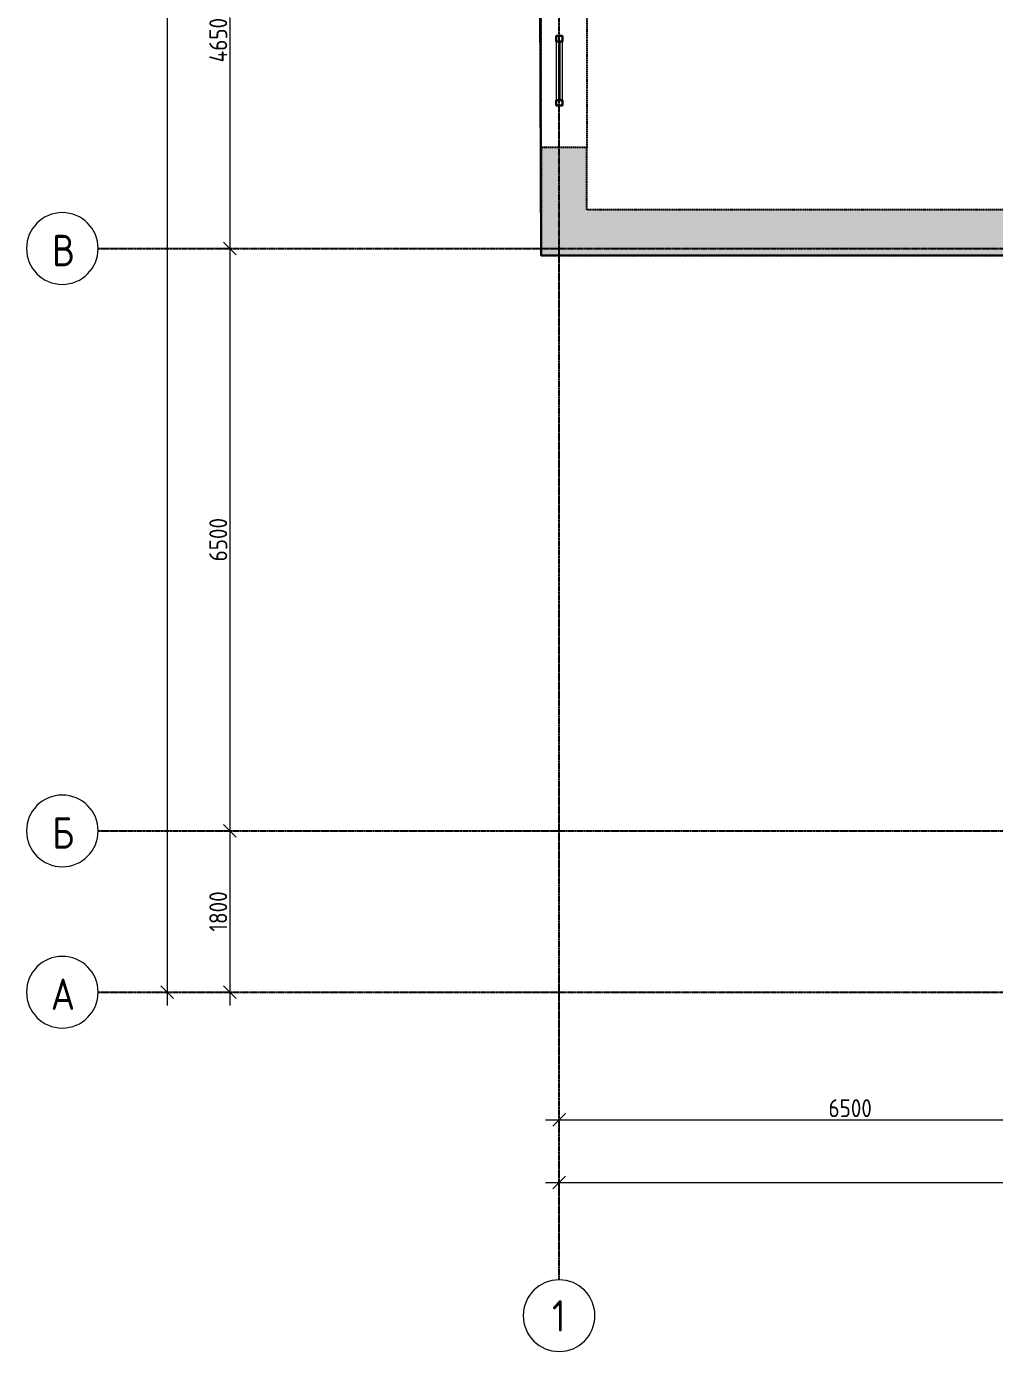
# Model space of a CAD drawing. Header units: millimetres. Extents: x -129048 to 476301, y -5853 to 215316.
# Drawn here: x 310868 to 321675, y -3553 to 11234 of the extents above; entities that cross this region are included whole.
import ezdxf

# ---------------------------------------------------------------- set-up
doc = ezdxf.new("R2010")
doc.units = ezdxf.units.MM
doc.linetypes.add('ADSK_Линия сетки', pattern=[25, 20, -2.5, 0, -2.5])
doc.linetypes.add('ADSK_Снесено', pattern=[4.5, 3, -1.5])
doc.layers.add('_ Окна', color=5, linetype='Continuous', lineweight=30, true_color=0x0000ff)
doc.layers.add('Стены наружные', color=1, linetype='ADSK_Снесено', lineweight=18, true_color=0xff0000)
doc.layers.add('Окна', color=251, linetype='Continuous', lineweight=18)
doc.layers.add('Оси', color=7, linetype='Continuous', lineweight=9)
doc.styles.add('GOST Common', font='GOST Common_0.ttf', dxfattribs={"width": 0.9, "height": 350})
doc.styles.add('GOST Common_1', font='GOST Common_0.ttf', dxfattribs={"width": 0.9, "height": 200})
doc.dimstyles.new('ADSK_Основной_2_5_мм', dxfattribs={"dimscale": 304.8, "dimtxt": 251.428749, "dimasz": 0.463911, "dimexe": 0.492126, "dimexo": 0.492126, "dimgap": 0.098425, "dimtad": 1, "dimdec": 1, "dimrnd": 0.1, "dimdsep": 46, "dimtxsty": 'GOST Common_1', "dimblk1": 'OBLIQUE', "dimblk2": 'OBLIQUE', "dimsah": 1, "dimcen": 0.09, "dimdle": 0.492126, "dimazin": 2, "dimtfac": 1, "dimtdec": 4, "dimtix": 1, "dimtmove": 0, "dimatfit": 3, "dimfxl": 1, "dimtvp": 1, "dimtfill": 1, "dimtolj": 1, "dimtzin": 0, "dimlwd": 20, "dimlwe": 20, "dimarcsym": 2})

# ---------------------------------------------------------------- blocks, each defined once
blk = doc.blocks.new('Витраж-тент со смещением вовне - 60мм 30 сдвиг-1466967-04 План 4-го этажа')
at = {"layer": '_ Окна'}
for p, q in [((-387.5, 25), (-387.5, -45)), ((-387.5, 25), (-327.5, 25)), ((-387.5, -45), (-387.5, 25)), ((-327.5, 25), (-327.5, -45)), ((387.5, 25), (327.5, 25)), ((327.5, 25), (327.5, -45)), ((387.5, -45), (387.5, 25)), ((387.5, -45), (387.5, 25)), ((-327.5, -45), (-387.5, -45)), ((-327.5, -10), (327.5, -10)), ((327.5, -45), (387.5, -45))]:
    blk.add_line(p, q, dxfattribs=at)
at = {"layer": 'Окна'}
for p, q in [((327.5, 25), (-327.5, 25)), ((-327.5, -45), (327.5, -45))]:
    blk.add_line(p, q, dxfattribs=at)
blk = doc.blocks.new('Ось сетки - Круг_Ø8 мм-6577-04 План 4-го этажа')
at = {"layer": 'Оси', "lineweight": 20}
for start, end in [(360, 180), (180, 360)]:
    blk.add_arc((0, 0), 4, start, end, dxfattribs=at)
blk = doc.blocks.new('_Oblique')
at = {"color": 0, "linetype": 'ByBlock', "lineweight": -2}
blk.add_line((-0.5, -0.5), (0.5, 0.5), dxfattribs=at)
blk = doc.blocks.new('*D2676')
at = {"color": 0, "lineweight": 20, "transparency": 16777216}
for p, q in [((316664, -968), (323464, -968)), ((316814, -1018), (316814, -1118)), ((323314, -1018), (323314, -1118))]:
    blk.add_line(p, q, dxfattribs=at)
at = {"layer": 'Defpoints', "color": 0, "transparency": 16777216}
for p in [(316814, -868), (323314, -868), (323314, -968)]:
    blk.add_point(p, dxfattribs=at)
at = {"color": 0, "lineweight": 20, "transparency": 16777216, "xscale": 141.4, "yscale": 141.4, "zscale": 141.4, "rotation": 180}
blk.add_blockref('_Oblique', (316814, -968), dxfattribs=at)
at = {"color": 0, "lineweight": 20, "transparency": 16777216, "xscale": 141.4, "yscale": 141.4, "zscale": 141.4}
blk.add_blockref('_Oblique', (323314, -968), dxfattribs=at)
at = {"color": 0, "lineweight": 25, "transparency": 16777216, "insert": (320064, -838), "char_height": 200, "width": 756.84, "attachment_point": 5, "style": 'GOST Common_1', "bg_fill": 3, "box_fill_scale": 1.1, "bg_fill_color": 256, "bg_fill_true_color": 13158600, "bg_fill_transparency": 0}
blk.add_mtext('\\A1;6500', dxfattribs=at)
blk = doc.blocks.new('*D2690')
at = {"color": 0, "lineweight": 20, "transparency": 16777216}
for p, q in [((313139, 13557), (313139, 8607)), ((313089, 13407), (312989, 13407)), ((313089, 8757), (312989, 8757))]:
    blk.add_line(p, q, dxfattribs=at)
at = {"layer": 'Defpoints', "color": 0, "transparency": 16777216}
for p in [(313239, 13407), (313139, 8757), (313239, 8757)]:
    blk.add_point(p, dxfattribs=at)
at = {"color": 0, "lineweight": 20, "transparency": 16777216, "xscale": 141.4, "yscale": 141.4, "zscale": 141.4}
for p, rotation in [((313139, 13407), 90), ((313139, 8757), 270)]:
    blk.add_blockref('_Oblique', p, dxfattribs=dict(at, rotation=rotation))
at = {"color": 0, "lineweight": 25, "transparency": 16777216, "insert": (313009, 11082), "char_height": 200, "width": 782.41, "attachment_point": 5, "rotation": 90, "style": 'GOST Common_1', "bg_fill": 3, "box_fill_scale": 1.1, "bg_fill_color": 256, "bg_fill_true_color": 13158600, "bg_fill_transparency": 0}
blk.add_mtext('\\A1;4650', dxfattribs=at)
blk = doc.blocks.new('*D2691')
at = {"color": 0, "lineweight": 20, "transparency": 16777216}
for p, q in [((313139, 8907), (313139, 2107)), ((313089, 8757), (312989, 8757)), ((313089, 2257), (312989, 2257))]:
    blk.add_line(p, q, dxfattribs=at)
at = {"layer": 'Defpoints', "color": 0, "transparency": 16777216}
for p in [(313239, 8757), (313139, 2257), (313239, 2257)]:
    blk.add_point(p, dxfattribs=at)
at = {"color": 0, "lineweight": 20, "transparency": 16777216, "xscale": 141.4, "yscale": 141.4, "zscale": 141.4}
for p, rotation in [((313139, 8757), 90), ((313139, 2257), 270)]:
    blk.add_blockref('_Oblique', p, dxfattribs=dict(at, rotation=rotation))
at = {"color": 0, "lineweight": 25, "transparency": 16777216, "insert": (313009, 5507), "char_height": 200, "width": 756.84, "attachment_point": 5, "rotation": 90, "style": 'GOST Common_1', "bg_fill": 3, "box_fill_scale": 1.1, "bg_fill_color": 256, "bg_fill_true_color": 13158600, "bg_fill_transparency": 0}
blk.add_mtext('\\A1;6500', dxfattribs=at)
blk = doc.blocks.new('*D2692')
at = {"color": 0, "lineweight": 20, "transparency": 16777216}
for p, q in [((313139, 2407), (313139, 307)), ((313089, 2257), (312989, 2257)), ((313089, 457), (312989, 457))]:
    blk.add_line(p, q, dxfattribs=at)
at = {"layer": 'Defpoints', "color": 0, "transparency": 16777216}
for p in [(313239, 2257), (313139, 457), (313239, 457)]:
    blk.add_point(p, dxfattribs=at)
at = {"color": 0, "lineweight": 20, "transparency": 16777216, "xscale": 141.4, "yscale": 141.4, "zscale": 141.4}
for p, rotation in [((313139, 2257), 90), ((313139, 457), 270)]:
    blk.add_blockref('_Oblique', p, dxfattribs=dict(at, rotation=rotation))
at = {"color": 0, "lineweight": 25, "transparency": 16777216, "insert": (313009, 1357), "char_height": 200, "width": 700.59, "attachment_point": 5, "rotation": 90, "style": 'GOST Common_1', "bg_fill": 3, "box_fill_scale": 1.1, "bg_fill_color": 256, "bg_fill_true_color": 13158600, "bg_fill_transparency": 0}
blk.add_mtext('\\A1;1800', dxfattribs=at)
blk = doc.blocks.new('*D2693')
at = {"color": 0, "lineweight": 20, "transparency": 16777216}
for p, q in [((312439, 43657), (312439, 307)), ((312389, 43507), (312289, 43507)), ((312389, 457), (312289, 457))]:
    blk.add_line(p, q, dxfattribs=at)
at = {"layer": 'Defpoints', "color": 0, "transparency": 16777216}
for p in [(312539, 43507), (312439, 457), (312539, 457)]:
    blk.add_point(p, dxfattribs=at)
at = {"color": 0, "lineweight": 20, "transparency": 16777216, "xscale": 141.4, "yscale": 141.4, "zscale": 141.4}
for p, rotation in [((312439, 43507), 90), ((312439, 457), 270)]:
    blk.add_blockref('_Oblique', p, dxfattribs=dict(at, rotation=rotation))
at = {"color": 0, "lineweight": 25, "transparency": 16777216, "insert": (312309, 21982), "char_height": 200, "width": 971.62, "attachment_point": 5, "rotation": 90, "style": 'GOST Common_1', "bg_fill": 3, "box_fill_scale": 1.1, "bg_fill_color": 256, "bg_fill_true_color": 13158600, "bg_fill_transparency": 0}
blk.add_mtext('\\A1;43050', dxfattribs=at)
blk = doc.blocks.new('*D2694')
at = {"color": 0, "lineweight": 20, "transparency": 16777216}
for p, q in [((316664, -1668), (378814, -1668)), ((316814, -1718), (316814, -1818)), ((378664, -1718), (378664, -1818))]:
    blk.add_line(p, q, dxfattribs=at)
at = {"layer": 'Defpoints', "color": 0, "transparency": 16777216}
for p in [(316814, -1568), (378664, -1568), (378664, -1668)]:
    blk.add_point(p, dxfattribs=at)
at = {"color": 0, "lineweight": 20, "transparency": 16777216, "xscale": 141.4, "yscale": 141.4, "zscale": 141.4, "rotation": 180}
blk.add_blockref('_Oblique', (316814, -1668), dxfattribs=at)
at = {"color": 0, "lineweight": 20, "transparency": 16777216, "xscale": 141.4, "yscale": 141.4, "zscale": 141.4}
blk.add_blockref('_Oblique', (378664, -1668), dxfattribs=at)
at = {"color": 0, "lineweight": 25, "transparency": 16777216, "insert": (347739, -1538), "char_height": 200, "width": 889.8, "attachment_point": 5, "style": 'GOST Common_1', "bg_fill": 3, "box_fill_scale": 1.1, "bg_fill_color": 256, "bg_fill_true_color": 13158600, "bg_fill_transparency": 0}
blk.add_mtext('\\A1;61850', dxfattribs=at)

msp = doc.modelspace()

# ---------------------------------------------------------------- hatches: boundary and pattern name
at = {"layer": 'Стены наружные', "lineweight": 25, "true_color": 0x636466}
h = msp.add_hatch(color=251, dxfattribs=at)
h.paths.add_polyline_path([(316966.82575, 9189.25245), (317123.4925, 9189.25245), (317123.4925, 9883.90594), (316613.4925, 9883.90594), (316613.4925, 9189.25245)])
h.paths.add_polyline_path([(317006.90457, 11613.90594), (317123.4925, 11613.90594), (317123.4925, 12672.43219), (316613.4925, 12672.43219), (316613.4925, 11613.90594), (316966.82575, 11613.90594)])
h.paths.add_polyline_path([(316613.4925, 13522.43219), (317123.4925, 13522.43219), (317123.4925, 14509.74286), (316613.4925, 14509.74286)])
h.paths.add_polyline_path([(317123.4925, 15359.74286), (317123.4925, 16363.7421), (316613.4925, 16363.7421), (316613.4925, 15359.74286), (316990.35044, 15359.74286)])
h.paths.add_polyline_path([(317123.4925, 17213.7421), (317123.4925, 18225.53274), (316613.4925, 18225.53274), (316613.4925, 17213.7421), (316982.15698, 17213.7421)])
h.paths.add_polyline_path([(316613.4925, 19955.53274), (317123.4925, 19955.53274), (317123.4925, 21135.08267), (316613.4925, 21135.08267)])
msp.add_hatch(color=251, dxfattribs=at).paths.add_polyline_path([(323352.51998, 8679.25245), (323525.32804, 8679.25245), (323525.32804, 9189.25245), (316613.4925, 9189.25245), (316613.4925, 8679.25245), (323270.16168, 8679.25245)])

# ---------------------------------------------------------------- linework, layer by layer
at = {"linetype": 'ADSK_Линия сетки', "lineweight": 25}
for p, q in [((316814.44493, -2753.38365), (316814.44493, 44571.85247)), ((311668.30983, 8756.78828), (379896.25284, 8756.78828)), ((311668.30983, 2256.78828), (379896.25284, 2256.78828)), ((311668.30983, 456.78828), (379896.25284, 456.78828))]:
    msp.add_line(p, q, dxfattribs=at)
at = {"color": 251, "lineweight": 25, "true_color": 0x636466}
msp.add_lwpolyline([(323045.03328, 8679.25245), (316613.4925, 8679.25245), (316475.78335, 43878.86858), (326698.0336, 43878.86858), (326698.0336, 21068.63165), (326084.6294, 21068.63165), (326136.16785, 13231.21845)], dxfattribs=at)
at = {"layer": 'Стены наружные', "color": 251, "lineweight": 25, "true_color": 0x636466}
for p, q in [((316613.4925, 9883.90594), (316613.4925, 11613.90594)), ((317123.4925, 11613.90594), (317123.4925, 9883.90594)), ((316613.4925, 9883.90594), (316613.4925, 8679.25245)), ((317123.4925, 9883.90594), (316613.4925, 9883.90594)), ((317123.4925, 9189.25245), (317123.4925, 9883.90594)), ((321939.76748, 9189.25245), (317123.4925, 9189.25245)), ((316613.4925, 8679.25245), (323015.32804, 8679.25245))]:
    msp.add_line(p, q, dxfattribs=at)

# ---------------------------------------------------------------- block references
at = {"lineweight": 25, "xscale": 99.99999999999993, "yscale": 99.99999999999993, "zscale": 99.99999999999993, "rotation": 269.9999999999994}
for p in [(311268.30983, 8756.78828), (311268.30983, 2256.78828), (311268.30983, 456.78828)]:
    msp.add_blockref('Ось сетки - Круг_Ø8 мм-6577-04 План 4-го этажа', p, dxfattribs=at)
at = {"lineweight": 25, "xscale": 99.99999999999993, "yscale": 99.99999999999993, "zscale": 99.99999999999993}
msp.add_blockref('Ось сетки - Круг_Ø8 мм-6577-04 План 4-го этажа', (316814.44493, -3153.38365), dxfattribs=at)
at = {"layer": '_ Окна', "color": 251, "lineweight": 25, "true_color": 0x636466, "rotation": 90.00000000000014}
msp.add_blockref('Витраж-тент со смещением вовне - 60мм 30 сдвиг-1466967-04 План 4-го этажа', (316808.51736, 10741.40594), dxfattribs=at)

# ---------------------------------------------------------------- texts
at = {"lineweight": 25, "char_height": 350, "attachment_point": 1, "style": 'GOST Common'}
for s, insert, width in [('\\fGOST Common|b0|i0|c204|p34|;\\W.9;В', (311154.98694, 8909.3752), 310.2530625), ('\\fGOST Common|b0|i0|c204|p34|;\\W.9;Б', (311154.98694, 2409.3752), 310.2530625), ('\\fGOST Common|b0|i0|c204|p34|;\\W.9;А', (311140.13694, 609.3752), 346.329), ('\\fGOST Common|b0|i0|c204|p34|;\\W.9;1', (316736.21427, -2980.85029), 187.594875)]:
    msp.add_mtext(s, dxfattribs=dict(at, insert=insert, width=width))

# ---------------------------------------------------------------- next in the draw order: dimensions: what is measured, and where the dimension line sits
at = {"lineweight": 25}
for base, p1, p2, override, picture, middle in [((312439.32516, 456.78828), (312539.31005, 43506.78828), (312539.31005, 456.78828), {"dimpost": '<>', "dimfxl": 43050}, '*D2693', (312309.32516, 21981.78828)), ((313139.32516, 8756.78828), (313239.31005, 13406.78828), (313239.31005, 8756.78828), {"dimpost": '<>', "dimfxl": 4650}, '*D2690', (313009.32516, 11081.78828))]:
    dim = msp.add_linear_dim(base=base, p1=p1, p2=p2, angle=90, dimstyle='ADSK_Основной_2_5_мм', override=override, dxfattribs=at)
    dim.commit()
    dim.dimension.update_dxf_attribs({"geometry": picture, "text_midpoint": middle})
for base, p1, p2, override, picture, middle in [((323314.44493, -967.89416), (316814.44493, -867.90926), (323314.44493, -867.90926), {"dimpost": '<>', "dimfxl": 6500}, '*D2676', (320064.44493, -837.89416)), ((378664.44493, -1667.89416), (316814.44493, -1567.90926), (378664.44493, -1567.90926), {"dimpost": '<>', "dimfxl": 61850}, '*D2694', (347739.44493, -1537.89416))]:
    dim = msp.add_linear_dim(base=base, p1=p1, p2=p2, dimstyle='ADSK_Основной_2_5_мм', override=override, dxfattribs=at)
    dim.commit()
    dim.dimension.update_dxf_attribs({"geometry": picture, "text_midpoint": middle})

# ---------------------------------------------------------------- next in the draw order: dimensions: what is measured, and where the dimension line sits
dim = msp.add_linear_dim(base=(313139.32516, 2256.78828), p1=(313239.31005, 8756.78828), p2=(313239.31005, 2256.78828), angle=90, dimstyle='ADSK_Основной_2_5_мм', override={"dimpost": '<>', "dimfxl": 6500}, dxfattribs=at)
dim.commit()
dim.dimension.update_dxf_attribs({"geometry": '*D2691', "text_midpoint": (313009.32516, 5506.78828)})

# ---------------------------------------------------------------- next in the draw order: dimensions: what is measured, and where the dimension line sits
dim = msp.add_linear_dim(base=(313139.32516, 456.78828), p1=(313239.31005, 2256.78828), p2=(313239.31005, 456.78828), angle=90, dimstyle='ADSK_Основной_2_5_мм', override={"dimpost": '<>', "dimfxl": 1800}, dxfattribs=at)
dim.commit()
dim.dimension.update_dxf_attribs({"geometry": '*D2692', "text_midpoint": (313009.32516, 1356.78828)})

doc.saveas('drawing.dxf')
